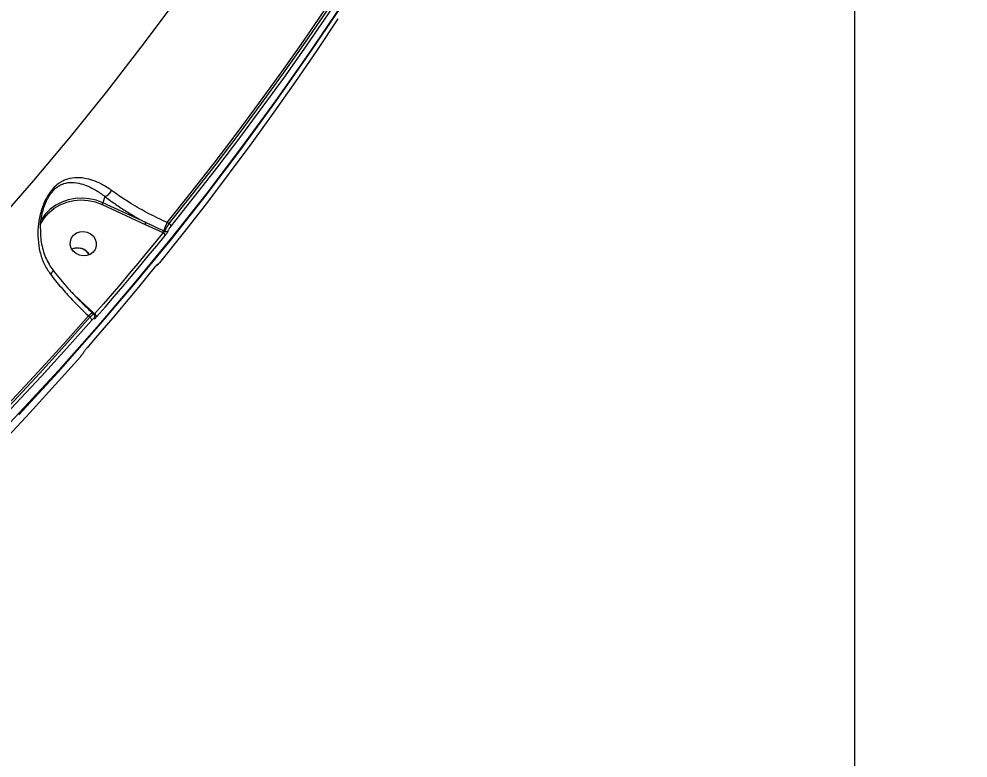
# Model space of a CAD drawing. Header units: millimetres. Extents: x -4335 to 4318, y -3792 to 3101.
# Drawn here: x 2427.1 to 2750.4, y -330.2 to -78.5 of the extents above; entities that cross this region are included whole.
import ezdxf

# ---------------------------------------------------------------- set-up
doc = ezdxf.new("R2010")
doc.units = ezdxf.units.MM
for name, color, linetype in [('DIKOM_ЗОНА', 80, 'Continuous'), ('DIKOM_ОБЪЕКТ', 7, 'Continuous'), ('DIKOM_РАЗМЕР_ЗОНА', 7, 'Continuous'), ('DIKOM_РАЗМЕР_ОБЪЕКТА', 7, 'Continuous')]:
    doc.layers.add(name, color=color, linetype=linetype)
doc.styles.add('style1', font='arial.ttf', dxfattribs={"width": 0.8})
doc.dimstyles.new('1-50', dxfattribs={"dimtxt": 300, "dimasz": 200, "dimexe": 100, "dimexo": 0, "dimgap": 100, "dimtad": 1, "dimtxsty": 'style1', "dimcen": 200, "dimclrd": 7, "dimclre": 7, "dimclrt": 7, "dimadec": 1, "dimazin": 2, "dimtfac": 1, "dimtmove": 0, "dimatfit": 2, "dimfxl": 0, "dimlwd": 25, "dimlwe": 18, "dimarcsym": 0})

# ---------------------------------------------------------------- blocks, each defined once
blk = doc.blocks.new('*D1')
at = {"layer": 'Defpoints', "color": 0, "transparency": 16777216}
for p in [(4316.09, -116.68), (-3504.99, -2016.22), (4316.09, -3691.68)]:
    blk.add_point(p, dxfattribs=at)
at = {"layer": 'DIKOM_РАЗМЕР_ЗОНА', "color": 7, "lineweight": 18, "transparency": 16777216}
for p, q in [((4316.09, -116.68), (4316.09, -3791.68)), ((-3504.99, -2016.22), (-3504.99, -3791.68))]:
    blk.add_line(p, q, dxfattribs=at)
at = {"layer": 'DIKOM_РАЗМЕР_ЗОНА', "color": 7, "lineweight": 25, "transparency": 16777216}
blk.add_line((-3304.99, -3691.68), (4116.09, -3691.68), dxfattribs=at)
at = {"layer": 'DIKOM_РАЗМЕР_ЗОНА', "color": 7, "transparency": 16777216}
for points in [[(-3304.99, -3658.35), (-3304.99, -3725.02), (-3504.99, -3691.68)], [(4116.09, -3658.35), (4116.09, -3725.02), (4316.09, -3691.68)]]:
    blk.add_solid(points, dxfattribs=at)
at = {"layer": 'DIKOM_РАЗМЕР_ЗОНА', "color": 7, "transparency": 16777216, "insert": (133.35, -3438.51), "char_height": 300, "attachment_point": 5, "style": 'style1'}
blk.add_mtext('7850', dxfattribs=at)
blk = doc.blocks.new('*D2')
at = {"layer": 'Defpoints', "color": 0, "transparency": 16777216}
for p in [(2711.72, 601.17), (-2007.01, 181.47), (-2007.01, -2298.93)]:
    blk.add_point(p, dxfattribs=at)
at = {"layer": 'DIKOM_РАЗМЕР_ОБЪЕКТА', "color": 7, "lineweight": 18, "transparency": 16777216}
for p, q in [((2711.72, 601.17), (2711.72, -2398.93)), ((-2007.01, 181.47), (-2007.01, -2398.93))]:
    blk.add_line(p, q, dxfattribs=at)
at = {"layer": 'DIKOM_РАЗМЕР_ОБЪЕКТА', "color": 7, "lineweight": 25, "transparency": 16777216}
blk.add_line((2511.72, -2298.93), (-1807.01, -2298.93), dxfattribs=at)
at = {"layer": 'DIKOM_РАЗМЕР_ОБЪЕКТА', "color": 7, "transparency": 16777216}
for points in [[(-1807.01, -2265.6), (-1807.01, -2332.27), (-2007.01, -2298.93)], [(2511.72, -2265.6), (2511.72, -2332.27), (2711.72, -2298.93)]]:
    blk.add_solid(points, dxfattribs=at)
at = {"layer": 'DIKOM_РАЗМЕР_ОБЪЕКТА', "color": 7, "transparency": 16777216, "insert": (-22.56, -2045.76), "char_height": 300, "attachment_point": 5, "style": 'style1'}
blk.add_mtext('4750', dxfattribs=at)

msp = doc.modelspace()

# ---------------------------------------------------------------- linework, layer by layer
at = {"layer": 'DIKOM_ЗОНА', "color": 3, "lineweight": 15}
msp.add_lwpolyline([(1629.814, 3100.338, -0.4205658), (4317.777, 469.92), (4317.777, -16.224, -0.4142136), (1317.777, -3016.224), (-2004.986, -3016.224, -0.4142136), (-3504.986, -1516.224), (-3504.986, 1600.338, -0.4142136), (-2004.986, 3100.338), (1629.814, 3100.338)], format="xyb", dxfattribs=at)
at = {"layer": 'DIKOM_ОБЪЕКТ', "color": 7, "linetype": 'Continuous', "lineweight": 15}
for p, q in [((2456.338, -138.924), (2455.667, -141.05)), ((2455.406, -141.648), (2470.032, -148.421)), ((2470.293, -147.822), (2455.667, -141.05)), ((2470.032, -148.421), (2476.072, -151.175)), ((2478.176, -148.086), (2477.565, -147.803)), ((2476.072, -151.175), (2476.196, -151.232)), ((2476.691, -150.784), (2476.321, -150.613)), ((2447.778, -174.216), (2446.265, -172.829)), ((2452.486, -178.583), (2447.778, -174.216)), ((2450.771, -179.592), (2451.251, -180.033)), ((2452.17, -178.664), (2452.16, -178.656)), ((2452.17, -178.664), (2452.596, -179.055)), ((2452.857, -178.923), (2452.486, -178.583))]:
    msp.add_line(p, q, dxfattribs=at)
at = {"layer": 'DIKOM_ОБЪЕКТ', "color": 7, "linetype": 'Continuous', "lineweight": 15, "flags": 128}
for points in [[(2649.766, 151.827), (2643.08, 133.569), (2636.051, 115.438), (2628.679, 97.438), (2620.969, 79.576), (2612.921, 61.857), (2604.539, 44.286), (2595.825, 26.868), (2586.781, 9.609), (2577.411, -7.486), (2567.716, -24.412), (2557.701, -41.164), (2547.368, -57.737), (2536.72, -74.125), (2525.761, -90.323), (2514.493, -106.328), (2502.921, -122.134), (2491.047, -137.735), (2478.875, -153.128), (2466.41, -168.308), (2453.654, -183.27), (2440.612, -198.01), (2427.287, -212.523), (2413.684, -226.805)], [(2427.055, -213.257), (2440.38, -198.744), (2453.422, -184.004), (2466.178, -169.042), (2478.643, -153.862), (2490.815, -138.469), (2502.689, -122.867), (2514.261, -107.062), (2525.529, -91.057), (2536.488, -74.858), (2547.136, -58.47), (2557.469, -41.898), (2567.485, -25.146), (2577.179, -8.22), (2586.549, 8.875), (2595.593, 26.134), (2604.307, 43.552), (2612.69, 61.123), (2620.737, 78.842), (2628.448, 96.704), (2635.819, 114.704), (2642.848, 132.835), (2649.534, 151.093)], [(2594.685, 128.622), (2586.979, 110.956), (2578.931, 93.436), (2570.544, 76.068), (2561.82, 58.858), (2552.762, 41.81), (2543.373, 24.931), (2533.656, 8.225), (2523.614, -8.301), (2513.25, -24.644), (2502.567, -40.797), (2491.569, -56.755), (2480.26, -72.514), (2468.643, -88.068), (2456.721, -103.412), (2444.499, -118.542), (2431.981, -133.452), (2419.169, -148.138)], [(2477.565, -147.803), (2485.63, -137.721), (2493.567, -127.547), (2501.374, -117.284), (2509.052, -106.932), (2516.598, -96.492), (2524.011, -85.967), (2531.291, -75.357), (2538.438, -64.664)], [(2538.927, -65.113), (2531.794, -75.784), (2524.528, -86.372), (2517.129, -96.876), (2509.598, -107.295), (2501.936, -117.626), (2494.144, -127.869), (2486.224, -138.023), (2478.176, -148.086)], [(2478.866, -149.02), (2486.921, -138.949), (2494.847, -128.787), (2502.645, -118.535), (2510.313, -108.195), (2517.851, -97.768), (2525.256, -87.256), (2532.529, -76.659), (2539.668, -65.979)], [(2535.728, -78.455), (2528.589, -89.135), (2521.316, -99.732), (2513.911, -110.244), (2506.374, -120.671), (2498.706, -131.011), (2490.908, -141.263), (2482.981, -151.425), (2474.926, -161.497)], [(2434.373, -148.504), (2434.546, -148.148), (2435.748, -146.18), (2437.271, -144.425), (2439.077, -142.925), (2441.122, -141.717), (2443.357, -140.828), (2445.728, -140.281), (2448.177, -140.09), (2450.647, -140.258), (2453.076, -140.782), (2455.406, -141.648)], [(2455.667, -141.05), (2453.393, -140.194), (2451.025, -139.655), (2448.614, -139.444), (2446.212, -139.567), (2443.872, -140.019), (2441.644, -140.792), (2439.576, -141.869), (2437.714, -143.227), (2436.098, -144.835), (2434.762, -146.659), (2434.593, -146.94)], [(2451.46, -151.601), (2452.408, -152.435), (2453.08, -153.475), (2453.42, -154.637), (2453.4, -155.827), (2453.023, -156.948), (2452.319, -157.909), (2451.345, -158.633), (2450.18, -159.061), (2448.918, -159.159), (2447.662, -158.918), (2446.512, -158.357), (2445.564, -157.523), (2444.892, -156.483), (2444.553, -155.321), (2444.572, -154.131), (2444.949, -153.01), (2445.653, -152.049), (2446.627, -151.325), (2447.792, -150.897), (2449.054, -150.799), (2450.31, -151.04), (2451.46, -151.601)], [(2476.196, -151.232), (2473.332, -154.734), (2470.453, -158.224), (2467.559, -161.703), (2464.649, -165.17), (2461.724, -168.626), (2458.784, -172.07), (2455.828, -175.502), (2452.857, -178.923)], [(2453.525, -179.884), (2456.499, -176.461), (2459.457, -173.026), (2462.4, -169.579), (2465.328, -166.12), (2468.24, -162.65), (2471.136, -159.169), (2474.018, -155.675), (2476.884, -152.171)], [(2451.086, -158.762), (2450.617, -158.109), (2449.668, -157.275)], [(2473.523, -162.812), (2470.658, -166.317), (2467.776, -169.81), (2464.88, -173.292), (2461.967, -176.762), (2459.04, -180.22), (2456.097, -183.667), (2453.139, -187.102), (2450.165, -190.526)], [(2378.999, -253.911), (2388.379, -244.978), (2397.645, -235.941), (2406.795, -226.801), (2415.828, -217.559), (2424.744, -208.215), (2433.54, -198.772), (2442.216, -189.231), (2450.771, -179.592)], [(2451.251, -180.033), (2442.714, -189.651), (2434.056, -199.173), (2425.278, -208.597), (2416.381, -217.922), (2407.367, -227.146), (2398.237, -236.268), (2388.992, -245.288), (2379.632, -254.204)], [(2380.241, -255.226), (2389.608, -246.303), (2398.861, -237.276), (2407.999, -228.146), (2417.02, -218.914), (2425.924, -209.582), (2434.709, -200.15), (2443.374, -190.62), (2451.919, -180.994)], [(2447.979, -193.47), (2439.435, -203.096), (2430.77, -212.626), (2421.984, -222.058), (2413.08, -231.39), (2404.059, -240.622), (2394.921, -249.752), (2385.668, -258.779), (2376.301, -267.702)]]:
    msp.add_lwpolyline(points, dxfattribs=at)
at = {"layer": 'DIKOM_ОБЪЕКТ', "color": 7, "linetype": 'Continuous', "lineweight": 15}
for centre, radius, start, end in [((2450.043, -138.95), 6.003, 333.29095, 339.52547), ((2464.669, -145.723), 6.003, 333.29183, 339.52668), ((2508.665, -163.246), 34.723, 153.5927, 158.66512), ((2477.515, -149.296), 1.379, 11.53423, 61.3334), ((2469.79, -148.057), 7.014, 333.6015, 338.6247), ((2475.536, -152.437), 1.374, 11.17756, 61.2984), ((2477.156, -149.882), 1.016, 242.73119, 315.24081), ((2447.02, -161.204), 4.743, 30.99481, 113.95602), ((2447.014, -161.223), 4.757, 56.09067, 113.79496), ((2473.459, -161.552), 0.977, 295.54129, 321.85387), ((2452.958, -181.34), 2.8, 106.56744, 141.37866), ((2450.514, -181.257), 1.429, 10.62434, 58.95796), ((2451.715, -177.841), 1.07, 301.26369, 316.10416), ((2451.996, -179.84), 0.944, 320.44032, 3.57991), ((2452.131, -180.141), 1.418, 10.41699, 59.20867)]:
    msp.add_arc(centre, radius, start, end, dxfattribs=at)
for points, knots in [([(2458.643, -136.833), (2457.477, -136.057), (2455.355, -134.645), (2452.275, -133.38), (2449.24, -132.595), (2446.089, -132.389), (2443.329, -132.963), (2441.167, -134.034), (2439.403, -135.334), (2437.583, -137.369), (2436.07, -139.952), (2435.006, -142.53), (2434.109, -145.566), (2433.512, -149.234), (2433.461, -153.519), (2434.11, -157.771), (2435.444, -161.855), (2437.006, -164.221), (2437.766, -165.374)], [0, 0, 0, 0, 0.078549, 0.1430608, 0.2076028, 0.2872172, 0.3665503, 0.4057543, 0.4448509, 0.4974441, 0.5496907, 0.5922712, 0.6349378, 0.7072958, 0.7797293, 0.8544848, 0.9291406, 1, 1, 1, 1]), ([(2438.661, -137.088), (2438.951, -136.74), (2439.65, -135.903), (2440.888, -135.111), (2441.806, -134.692), (2443.247, -134.218), (2445.212, -133.991), (2447.964, -134.423), (2450.642, -135.366), (2453.379, -136.744), (2455.287, -138.113), (2456.34, -138.922), (2456.341, -138.922)], [0, 0, 0, 0, 0.053604, 0.1288637, 0.2074973, 0.2115215, 0.3769205, 0.5491905, 0.6881955, 0.8295827, 0.99991, 1, 1, 1, 1]), ([(2434.4, -149.844), (2434.395, -149.493), (2434.368, -147.828), (2434.801, -145.401), (2435.551, -142.583), (2436.469, -140.275), (2437.521, -138.275), (2438.383, -137.378), (2438.661, -137.088)], [0, 0, 0, 0, 0.0792247, 0.3766872, 0.5416301, 0.710208, 0.9065889, 1, 1, 1, 1]), ([(2456.341, -138.922), (2456.34, -138.923), (2456.339, -138.923), (2456.338, -138.924), (2456.338, -138.924)], [0, 0, 0, 0, 0.624261, 1, 1, 1, 1]), ([(2456.338, -138.924), (2457.434, -139.739), (2459.637, -141.377), (2463.135, -143.68), (2466.689, -145.848), (2469.088, -147.162), (2470.293, -147.822)], [0, 0, 0, 0, 0.2595407, 0.5218336, 0.7598813, 1, 1, 1, 1]), ([(2456.341, -138.922), (2456.512, -138.871), (2456.853, -138.769), (2457.451, -138.336), (2458.029, -137.752), (2458.392, -137.255), (2458.578, -136.947), (2458.62, -136.872), (2458.643, -136.833)], [0, 0, 0, 0, 0.2316256, 0.4632355, 0.6948721, 0.9264945, 0.9610101, 1, 1, 1, 1]), ([(2477.565, -147.803), (2475.468, -146.816), (2471.215, -144.814), (2465.759, -141.674), (2461.581, -138.973), (2459.494, -137.453), (2458.643, -136.833)], [0, 0, 0, 0, 0.3072563, 0.6233206, 0.8463548, 1, 1, 1, 1]), ([(2476.321, -150.613), (2476.019, -150.473), (2474.508, -149.774), (2472.493, -148.857), (2470.79, -148.056), (2470.293, -147.822)], [0, 0, 0, 0, 0.1504363, 0.7521395, 1, 1, 1, 1]), ([(2478.176, -148.086), (2478.143, -148.136), (2477.964, -148.404), (2477.63, -148.937), (2477.221, -149.653), (2476.881, -150.314), (2476.754, -150.627), (2476.691, -150.784)], [0, 0, 0, 0, 0.0547561, 0.2944123, 0.5301348, 0.7646894, 1, 1, 1, 1]), ([(2434.397, -149.967), (2434.384, -150.567), (2434.351, -152.101), (2434.635, -154.53), (2435.205, -157.194), (2436.109, -159.703), (2437.223, -161.969), (2438.179, -163.3), (2438.631, -163.929)], [0, 0, 0, 0, 0.1202198, 0.3069269, 0.4934324, 0.671421, 0.8445481, 1, 1, 1, 1]), ([(2476.691, -150.784), (2476.676, -150.815), (2476.645, -150.877), (2476.535, -150.992), (2476.395, -151.107), (2476.276, -151.187), (2476.209, -151.225), (2476.196, -151.232)], [0, 0, 0, 0, 0.2178324, 0.4435939, 0.6836717, 0.9396572, 1, 1, 1, 1]), ([(2476.884, -152.171), (2476.907, -152.142), (2477.031, -151.988), (2477.259, -151.681), (2477.535, -151.265), (2477.76, -150.878), (2477.838, -150.69), (2477.878, -150.597)], [0, 0, 0, 0, 0.0557992, 0.2967867, 0.5326562, 0.7662412, 1, 1, 1, 1]), ([(2477.878, -150.597), (2477.917, -150.503), (2477.995, -150.315), (2478.219, -149.927), (2478.493, -149.509), (2478.72, -149.202), (2478.843, -149.049), (2478.866, -149.02)], [0, 0, 0, 0, 0.2340849, 0.4679884, 0.7039649, 0.9448651, 1, 1, 1, 1]), ([(2474.909, -161.525), (2474.888, -161.552), (2474.732, -161.748), (2474.431, -162.085), (2474.193, -162.323), (2473.908, -162.511), (2473.787, -162.54), (2473.756, -162.547)], [0, 0, 0, 0, 0.0534132, 0.3927179, 0.8039332, 0.9513995, 1, 1, 1, 1]), ([(2474.926, -161.497), (2474.827, -161.617), (2474.627, -161.859), (2474.394, -162.103), (2474.249, -162.218), (2474.219, -162.199), (2474.227, -162.16), (2474.228, -162.155)], [0, 0, 0, 0, 0.2457405, 0.4917375, 0.7342912, 0.9715269, 1, 1, 1, 1]), ([(2438.574, -163.965), (2438.601, -164.03), (2438.657, -164.17), (2438.463, -164.572), (2438.153, -164.972), (2437.894, -165.247), (2437.796, -165.344), (2437.766, -165.374)], [0, 0, 0, 0, 0.2557819, 0.5493169, 0.8428507, 0.9515063, 1, 1, 1, 1]), ([(2438.602, -163.944), (2438.772, -164.168), (2439.627, -165.291), (2441.308, -167.32), (2443.635, -170.011), (2446.089, -172.675), (2448.634, -175.277), (2450.675, -177.271), (2451.87, -178.354), (2452.18, -178.634)], [0, 0, 0, 0, 0.0436808, 0.2196946, 0.3974088, 0.576498, 0.7564931, 0.9368656, 1, 1, 1, 1]), ([(2473.953, -162.342), (2473.95, -162.344), (2473.943, -162.35), (2473.879, -162.413), (2473.751, -162.552), (2473.602, -162.723), (2473.495, -162.857), (2473.468, -162.891)], [0, 0, 0, 0, 0.1188355, 0.2985146, 0.5427477, 0.8863096, 1, 1, 1, 1]), ([(2474.228, -162.155), (2474.228, -162.151), (2474.236, -162.112), (2474.206, -162.092), (2474.059, -162.207), (2473.825, -162.45), (2473.624, -162.692), (2473.523, -162.812)], [0, 0, 0, 0, 0.0278844, 0.2649913, 0.5077447, 0.7539517, 1, 1, 1, 1]), ([(2437.766, -165.374), (2438.956, -166.873), (2441.29, -169.814), (2445.183, -174.118), (2448.368, -177.344), (2450.265, -179.12), (2450.771, -179.592)], [0, 0, 0, 0, 0.3028948, 0.5944587, 0.8920241, 1, 1, 1, 1]), ([(2452.574, -179.08), (2452.554, -179.057), (2452.5, -178.996), (2452.218, -179.147), (2451.786, -179.487), (2451.429, -179.851), (2451.251, -180.033)], [0, 0, 0, 0, 0.1667434, 0.4441862, 0.7222109, 1, 1, 1, 1]), ([(2451.919, -180.994), (2452.022, -180.881), (2452.228, -180.656), (2452.483, -180.441), (2452.66, -180.35), (2452.718, -180.384), (2452.723, -180.434), (2452.724, -180.441)], [0, 0, 0, 0, 0.2406717, 0.4814112, 0.7216281, 0.9612075, 1, 1, 1, 1]), ([(2452.586, -179.062), (2452.609, -179.078), (2452.735, -179.165), (2452.857, -179.403), (2452.935, -179.644), (2452.933, -179.761), (2452.933, -179.782)], [0, 0, 0, 0, 0.0993198, 0.5401989, 0.9167179, 1, 1, 1, 1]), ([(2452.857, -178.923), (2452.829, -178.966), (2452.775, -179.052), (2452.703, -179.141), (2452.671, -179.158), (2452.656, -179.167)], [0, 0, 0, 0, 0.3370979, 0.6704613, 1, 1, 1, 1]), ([(2452.724, -180.441), (2452.725, -180.448), (2452.73, -180.497), (2452.787, -180.531), (2452.963, -180.44), (2453.218, -180.223), (2453.423, -179.997), (2453.525, -179.884)], [0, 0, 0, 0, 0.038554, 0.2780919, 0.5183713, 0.7592197, 1, 1, 1, 1]), ([(2450.165, -190.526), (2450.147, -190.547), (2450.025, -190.687), (2449.788, -190.973), (2449.485, -191.371), (2449.226, -191.739), (2449.125, -191.913), (2449.074, -192)], [0, 0, 0, 0, 0.042611, 0.2824809, 0.5216246, 0.7607457, 1, 1, 1, 1]), ([(2449.074, -192), (2449.023, -192.086), (2448.922, -192.26), (2448.662, -192.628), (2448.357, -193.024), (2448.12, -193.309), (2447.997, -193.449), (2447.979, -193.47)], [0, 0, 0, 0, 0.2393875, 0.47864, 0.7178703, 0.9577319, 1, 1, 1, 1])]:
    msp.add_open_spline(points, degree=3, knots=knots, dxfattribs=at)

# ---------------------------------------------------------------- dimensions: what is measured, and where the dimension line sits
at = {"layer": 'DIKOM_РАЗМЕР_ЗОНА'}
dim = msp.add_linear_dim(base=(4316.095, -3691.684), p1=(-3504.986, -2016.224), p2=(4316.095, -116.68), text='7850', dimstyle='1-50', dxfattribs=at)
dim.commit()
dim.dimension.update_dxf_attribs({"geometry": '*D1', "text_midpoint": (133.347, -3691.684), "dimtype": 160})
at = {"layer": 'DIKOM_РАЗМЕР_ОБЪЕКТА'}
dim = msp.add_linear_dim(base=(-2007.007, -2298.934), p1=(2711.721, 601.173), p2=(-2007.007, 181.474), text='4750', dimstyle='1-50', dxfattribs=at)
dim.commit()
dim.dimension.update_dxf_attribs({"geometry": '*D2', "text_midpoint": (-22.564, -2298.934), "dimtype": 160})

doc.saveas('drawing.dxf')
